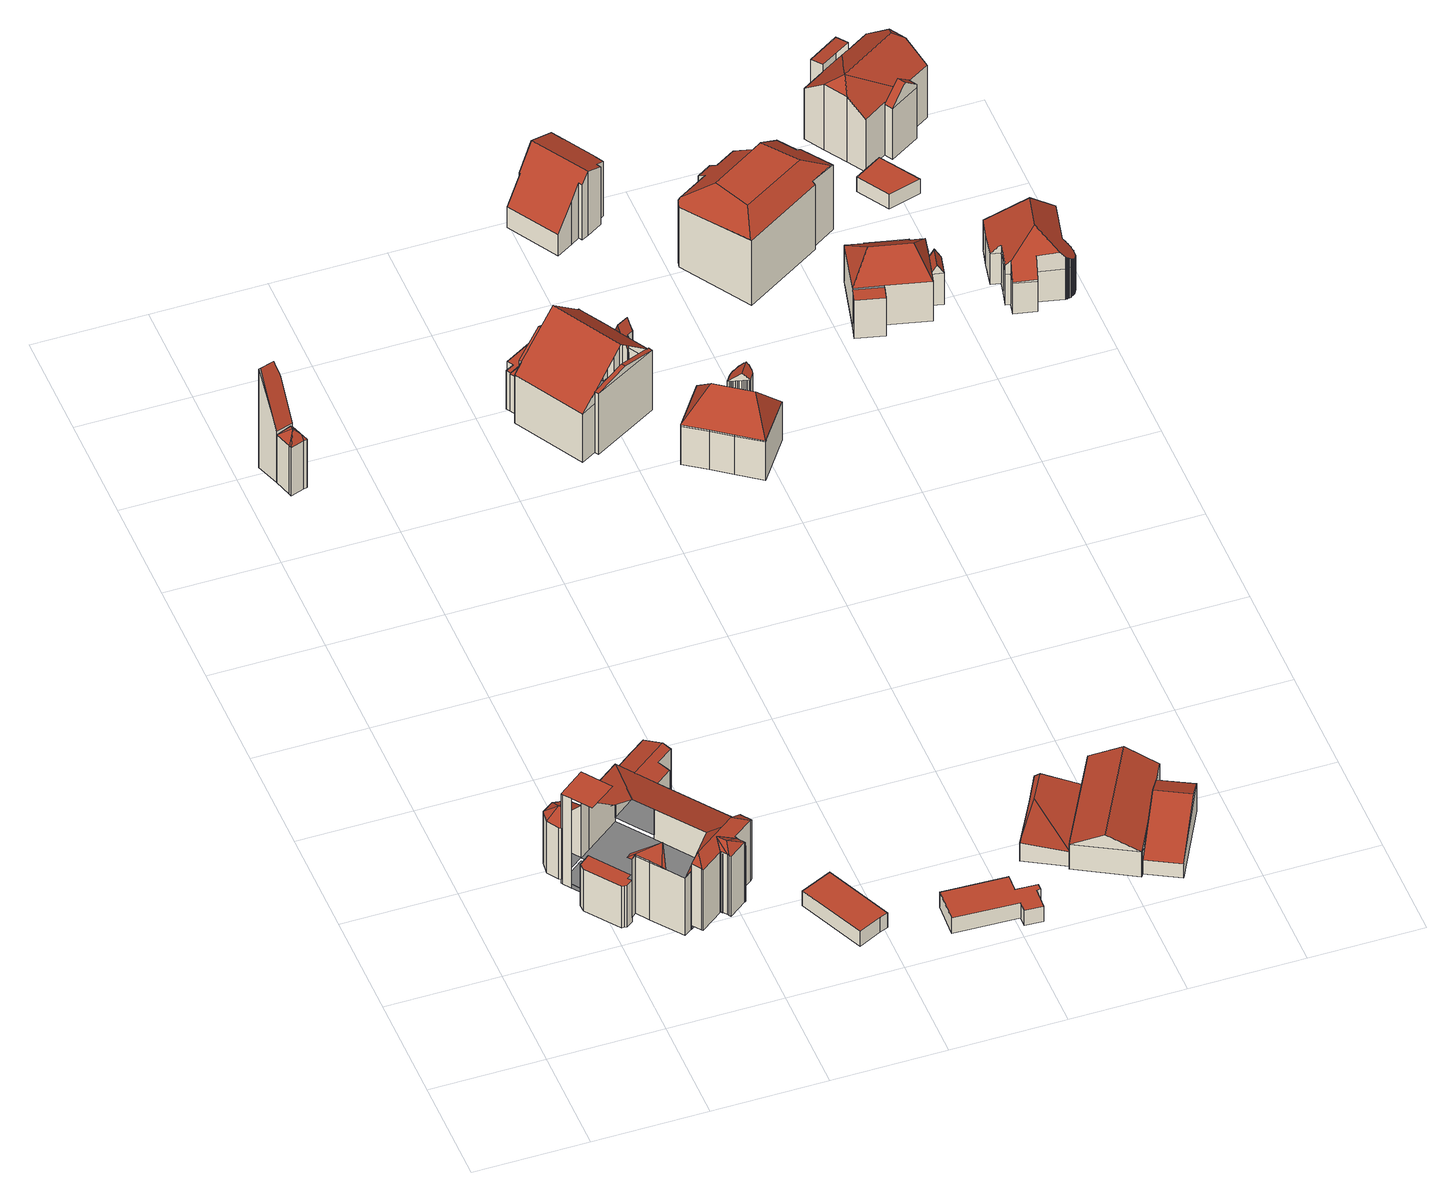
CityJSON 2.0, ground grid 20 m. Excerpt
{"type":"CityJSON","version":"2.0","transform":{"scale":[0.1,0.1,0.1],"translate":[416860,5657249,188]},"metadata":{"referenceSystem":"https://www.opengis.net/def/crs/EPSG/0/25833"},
"CityObjects":{
"building1":{"type":"Building","attributes":{"Gemeindeschluessel":14612000,"QualitaetDacherkennung":100,"Geometrietyp2DReferenz":"3000","function":"31001_9998","roofType":"9999"},"children":["building1-1","building1-2","building1-3","building1-4","building1-5","building1-6","building1-7","building1-8"]},
"building1-1":{"type":"BuildingPart","attributes":{"Dachtyp_tdc":"tdcFreeFormRoof","Dachneigung":25.31,"QualitaetDacherkennung":100,"Geometrietyp2DReferenz":"3000","measuredHeight":12.53,"roofType":"5000"},"parents":["building1"],"geometry":[{"type":"MultiSurface","lod":"2","boundaries":[[[0,1,2,3]],[[1,4,5,2]],[[4,6,7,5]],[[6,8,9,7]],[[8,10,11,9]],[[10,12,13,11]],[[12,14,15,13]],[[14,16,17,15]],[[4,1,0,18,19]],[[6,4,19]],[[10,8,6,19]],[[14,12,10,19]],[[18,16,14,19]],[[3,2,5,7,9,11,13,15,17,20]]],"semantics":{"surfaces":[{"type":"WallSurface"},{"type":"RoofSurface"},{"type":"GroundSurface"}],"values":[0,0,0,0,0,0,0,0,1,1,1,1,1,2]}}]},
"building1-2":{"type":"BuildingPart","attributes":{"Dachtyp_tdc":"tdcPyramidRoof","Dachneigung":20.8,"QualitaetDacherkennung":100,"Geometrietyp2DReferenz":"3000","measuredHeight":14.06,"roofType":"3500"},"parents":["building1"],"geometry":[{"type":"MultiSurface","lod":"2","boundaries":[[[21,22,23,24,25,26]],[[27,28,29]],[[22,30,31,27,29,32]],[[33,32,29]],[[28,27,31,34]],[[34,31,30,21]],[[30,22,21]],[[25,24,35,36]]],"semantics":{"surfaces":[{"type":"WallSurface"},{"type":"RoofSurface"},{"type":"GroundSurface"}],"values":[0,1,1,1,0,0,0,2]}}]},
"building1-3":{"type":"BuildingPart","attributes":{"Dachtyp_tdc":"tdcLeanToRoof","Dachneigung":0,"QualitaetDacherkennung":100,"Geometrietyp2DReferenz":"3000","measuredHeight":19.38,"roofType":"2100"},"parents":["building1"],"geometry":[{"type":"MultiSurface","lod":"2","boundaries":[[[37,38,39,40]],[[38,41,0,3,42,39]],[[41,38,37,43,44,45]],[[46,47,48,49,40,39,42]]],"semantics":{"surfaces":[{"type":"WallSurface"},{"type":"RoofSurface"},{"type":"GroundSurface"}],"values":[0,0,1,2]}}]},
"building1-4":{"type":"BuildingPart","attributes":{"Dachtyp_tdc":"tdcGableRoof","Dachneigung":18.17,"QualitaetDacherkennung":100,"Geometrietyp2DReferenz":"3000","measuredHeight":11.59,"roofType":"3100"},"parents":["building1"],"geometry":[{"type":"MultiSurface","lod":"2","boundaries":[[[50,51,52,53]],[[51,54,55,52]],[[54,56,57,55]],[[56,58,59,57]],[[58,60,61,59]],[[60,62,63,61]],[[62,64,65,63]],[[66,67,68,69]],[[67,50,53,68]],[[70,64,62,60,58,56,54]],[[54,51,50,67,66,70]],[[53,52,55,57,59,61,63,65,71,69,68]]],"semantics":{"surfaces":[{"type":"WallSurface"},{"type":"RoofSurface"},{"type":"GroundSurface"}],"values":[0,0,0,0,0,0,0,0,0,1,1,2]}}]},
"building1-5":{"type":"BuildingPart","attributes":{"Dachtyp_tdc":"tdcHipAndGableRoof","Dachneigung":30.59,"QualitaetDacherkennung":100,"Geometrietyp2DReferenz":"3000","measuredHeight":14.19,"roofType":"5000"},"parents":["building1"],"geometry":[{"type":"MultiSurface","lod":"2","boundaries":[[[72,73,74,75,76]],[[73,77,78,74]],[[77,79,80,78]],[[79,81,82,80]],[[81,83,84,82]],[[83,85,86,84]],[[85,87,88,86]],[[87,89,90,88]],[[79,77,73,91]],[[73,72,89,91]],[[91,89,87]],[[81,79,91,87]],[[85,83,81,87]],[[90,75,74,78,80,82,84,86,88]]],"semantics":{"surfaces":[{"type":"WallSurface"},{"type":"RoofSurface"},{"type":"GroundSurface"}],"values":[0,0,0,0,0,0,0,0,1,1,1,1,1,2]}}]},
"building1-6":{"type":"BuildingPart","attributes":{"Dachtyp_tdc":"tdcHipRoof","Dachneigung":28.8,"QualitaetDacherkennung":100,"Geometrietyp2DReferenz":"3000","measuredHeight":14.37,"roofType":"3200"},"parents":["building1"],"geometry":[{"type":"MultiSurface","lod":"2","boundaries":[[[89,92,93,94,90]],[[92,95,96,93]],[[95,97,98,96]],[[97,99,100,98]],[[99,101,102,103,100]],[[104,105,106,107,108]],[[105,109,110,106]],[[109,111,112,110]],[[111,113,114,112]],[[113,76,75,115,114]],[[109,105,104,116]],[[117,101,99]],[[116,117,99,97,95,92,89,76,113,111,109]],[[115,94,93,96,98,100,103,118,119,107,106,110,112,114]]],"semantics":{"surfaces":[{"type":"WallSurface"},{"type":"RoofSurface"},{"type":"GroundSurface"}],"values":[0,0,0,0,0,0,0,0,0,0,1,1,1,2]}}]},
"building1-7":{"type":"BuildingPart","attributes":{"Dachtyp_tdc":"tdcLeanToRoof","Dachneigung":0,"QualitaetDacherkennung":100,"Geometrietyp2DReferenz":"3000","measuredHeight":8.97,"roofType":"2100"},"parents":["building1"],"geometry":[{"type":"MultiSurface","lod":"2","boundaries":[[[23,120,121,122,24]],[[120,123,124,121]],[[123,125,126,124]],[[125,127,128,126]],[[127,129,130,128]],[[129,131,132,130]],[[131,133,134,49,135,132]],[[133,131,129,127,125,123,120,23,136,137,138]],[[139,140,122,121,124,126,128,130,132,135]]],"semantics":{"surfaces":[{"type":"WallSurface"},{"type":"RoofSurface"},{"type":"GroundSurface"}],"values":[0,0,0,0,0,0,0,1,2]}}]},
"building1-8":{"type":"BuildingPart","attributes":{"Dachtyp_tdc":"tdcHipRoof","Dachneigung":20.81,"QualitaetDacherkennung":100,"Geometrietyp2DReferenz":"3000","measuredHeight":15.51,"roofType":"3200"},"parents":["building1"],"geometry":[{"type":"MultiSurface","lod":"2","boundaries":[[[141,142,143,144]],[[142,145,66,69,146,143]],[[147,148,149,150,65,64]],[[148,108,107,151,149]],[[102,152,153,154,103]],[[152,155,156,153]],[[155,28,34,157,156]],[[34,21,26,157]],[[141,158,159,160,145,142]],[[108,161,162,163,102,164,165]],[[145,160,161,108,148,147,70]],[[102,163,152]],[[152,163,162,155]],[[166,134,167,168,144,143,146,150,149,151,154,153,156,157,26,169,167,134]]],"semantics":{"surfaces":[{"type":"WallSurface"},{"type":"RoofSurface"},{"type":"GroundSurface"}],"values":[0,0,0,0,0,0,0,0,1,1,1,0,0,2]}}]},
"building2":{"type":"Building","attributes":{"Dachtyp_tdc":"tdcFreeFormRoof","Gemeindeschluessel":14612000,"Dachneigung":69.17,"QualitaetDacherkennung":9,"Geometrietyp2DReferenz":"3000","measuredHeight":21.74,"function":"31001_9998","roofType":"5000"},"geometry":[{"type":"Solid","lod":"2","boundaries":[[[[170,171,172,173]],[[171,174,175,172]],[[174,176,177,175]],[[176,178,179,177]],[[178,180,181,179]],[[180,182,183,181]],[[182,184,185,183]],[[184,186,187,185]],[[186,188,189,187]],[[188,190,191,189]],[[190,192,193,191]],[[192,194,195,193]],[[194,196,197,195]],[[196,198,199,197]],[[198,200,201,199]],[[200,202,203,201]],[[202,204,205,203]],[[204,170,173,205]],[[206,192,190,188,186,184,182,180,178,176,174,171,170,207]],[[202,200,198,196,194,206,207,204]],[[194,192,206]],[[170,204,207]],[[173,172,175,177,179,181,183,185,187,189,191,193,195,197,199,201,203,205]]]],"semantics":{"surfaces":[{"type":"WallSurface"},{"type":"RoofSurface"},{"type":"GroundSurface"}],"values":[[0,0,0,0,0,0,0,0,0,0,0,0,0,0,0,0,0,0,1,1,0,0,2]]}}]},
"building3":{"type":"Building","attributes":{"Dachtyp_tdc":"tdcFreeFormRoof","Gemeindeschluessel":14612000,"Dachneigung":54.33,"QualitaetDacherkennung":10,"Geometrietyp2DReferenz":"3000","measuredHeight":12.55,"function":"31001_9998","roofType":"5000"},"geometry":[{"type":"Solid","lod":"2","boundaries":[[[[208,209,210,203]],[[209,211,212,210]],[[211,213,214,212]],[[213,215,216,214]],[[215,217,205,216]],[[217,208,203,205]],[[217,218,219]],[[215,218,217]],[[218,215,213]],[[220,218,213,211]],[[220,211,209]],[[219,218,220,209,208]],[[219,208,217]],[[203,210,212,214,216,205]]]],"semantics":{"surfaces":[{"type":"WallSurface"},{"type":"RoofSurface"},{"type":"GroundSurface"}],"values":[[0,0,0,0,0,0,1,1,1,1,1,1,1,2]]}}]},
"building4":{"type":"Building","attributes":{"Dachtyp_tdc":"tdcPolyFlatRoof","Gemeindeschluessel":14612000,"Dachneigung":0,"QualitaetDacherkennung":69,"Geometrietyp2DReferenz":"3000","measuredHeight":3.22,"function":"31001_9998","roofType":"1000"},"geometry":[{"type":"Solid","lod":"2","boundaries":[[[[221,222,223,224]],[[222,225,226,223]],[[225,227,228,226]],[[227,229,230,228]],[[229,221,224,230]],[[229,227,225,222,221]],[[224,223,226,228,230]]]],"semantics":{"surfaces":[{"type":"WallSurface"},{"type":"RoofSurface"},{"type":"GroundSurface"}],"values":[[0,0,0,0,0,1,2]]}}]},
"building5":{"type":"Building","attributes":{"Dachtyp_tdc":"tdcPolyFlatRoof","Gemeindeschluessel":14612000,"Dachneigung":0,"QualitaetDacherkennung":88,"Geometrietyp2DReferenz":"3000","measuredHeight":3.31,"function":"31001_9998","roofType":"1000"},"geometry":[{"type":"Solid","lod":"2","boundaries":[[[[231,232,233,234]],[[232,235,236,233]],[[235,237,238,236]],[[237,239,240,238]],[[239,241,242,240]],[[241,243,244,242]],[[243,245,246,244]],[[245,247,248,246]],[[247,249,250,248]],[[249,231,234,250]],[[249,247,245,243,241,239,237,235,232,231]],[[234,233,236,238,240,242,244,246,248,250]]]],"semantics":{"surfaces":[{"type":"WallSurface"},{"type":"RoofSurface"},{"type":"GroundSurface"}],"values":[[0,0,0,0,0,0,0,0,0,0,1,2]]}}]},
"building6":{"type":"Building","attributes":{"Gemeindeschluessel":14612000,"Geometrietyp2DReferenz":"3000","function":"31001_9998","roofType":"9999"},"children":["building6-1","building6-2","building6-3","building6-4","building6-5","building6-6"]},
"building6-1":{"type":"BuildingPart","attributes":{"Dachtyp_tdc":"tdcFreeFormRoof","Dachneigung":51.53,"QualitaetDacherkennung":19,"Geometrietyp2DReferenz":"3000","measuredHeight":9.25,"roofType":"5000"},"parents":["building6"],"geometry":[{"type":"MultiSurface","lod":"2","boundaries":[[[251,252,253,254]],[[255,256,257]],[[256,258,259,260,257]],[[259,252,251,260]],[[251,261,255,257,260]],[[253,262,263,264,265,266,254]],[[252,259,262,253]],[[258,256,264,263]],[[256,255,265,264]]],"semantics":{"surfaces":[{"type":"WallSurface"},{"type":"RoofSurface"},{"type":"GroundSurface"}],"values":[0,1,1,1,1,2,0,0,0]}}]},
"building6-2":{"type":"BuildingPart","attributes":{"Dachtyp_tdc":"tdcPolyFlatRoof","Dachneigung":0,"QualitaetDacherkennung":45,"Geometrietyp2DReferenz":"3000","measuredHeight":8.34,"roofType":"1000"},"parents":["building6"],"geometry":[{"type":"MultiSurface","lod":"2","boundaries":[[[267,268,269,262]],[[268,270,271,269]],[[270,272,273,271]],[[272,274,275,273]],[[274,276,258,263,275]],[[276,274,272,270,268,267]],[[269,271,273,275,263,262]]],"semantics":{"surfaces":[{"type":"WallSurface"},{"type":"RoofSurface"},{"type":"GroundSurface"}],"values":[0,0,0,0,0,1,2]}}]},
"building6-3":{"type":"BuildingPart","attributes":{"Dachtyp_tdc":"tdcGableRoof","Dachneigung":11.87,"QualitaetDacherkennung":27,"Geometrietyp2DReferenz":"3000","measuredHeight":14.41,"roofType":"3100"},"parents":["building6"],"geometry":[{"type":"MultiSurface","lod":"2","boundaries":[[[277,278,279,280,281,282]],[[278,283,284,279]],[[283,285,286,287,288,284]],[[283,278,289]],[[278,277,290,291,289]],[[285,283,289,291,292]],[[280,279,284,288]]],"semantics":{"surfaces":[{"type":"WallSurface"},{"type":"RoofSurface"},{"type":"GroundSurface"}],"values":[0,0,0,0,1,1,2]}}]},
"building6-4":{"type":"BuildingPart","attributes":{"Dachtyp_tdc":"tdcGableRoof","Dachneigung":69.05,"QualitaetDacherkennung":6,"Geometrietyp2DReferenz":"3000","measuredHeight":14.12,"roofType":"3100"},"parents":["building6"],"geometry":[{"type":"MultiSurface","lod":"2","boundaries":[[[293,294,295,296]],[[294,297,298,295]],[[299,300,301,302]],[[300,303,304,301]],[[303,305,306,304]],[[305,307,308,306]],[[307,309,310,308]],[[309,311,312,310]],[[311,313,314,312]],[[313,293,296,314]],[[309,307,305,303,300,299,315,316,317]],[[317,318,319,297,294,293,313,311,309]],[[296,295,298,320,302,301,304,306,308,310,312,314]]],"semantics":{"surfaces":[{"type":"WallSurface"},{"type":"RoofSurface"},{"type":"GroundSurface"}],"values":[0,0,0,0,0,0,0,0,0,0,1,1,2]}}]},
"building6-5":{"type":"BuildingPart","attributes":{"Dachtyp_tdc":"tdcGableRoof","Dachneigung":41.46,"QualitaetDacherkennung":34,"Geometrietyp2DReferenz":"3000","measuredHeight":18.79,"roofType":"3100"},"parents":["building6"],"geometry":[{"type":"MultiSurface","lod":"2","boundaries":[[[321,281,280,298,297]],[[287,322,323,288]],[[322,324,325,323]],[[324,326,327,325]],[[328,329,302,330]],[[329,299,302]],[[331,318,332,316,333,334,335,336,337,290,338,282]],[[322,286,285,292,337,336,339,340,324]],[[324,340,326]],[[287,286,322]],[[321,331,282,281]],[[328,334,333,329]],[[298,280,288,323,325,327,341,330,302,320]]],"semantics":{"surfaces":[{"type":"WallSurface"},{"type":"RoofSurface"},{"type":"GroundSurface"}],"values":[0,0,0,0,0,0,1,1,0,0,0,0,2]}}]},
"building6-6":{"type":"BuildingPart","attributes":{"Dachtyp_tdc":"tdcGableRoof","Dachneigung":18.27,"QualitaetDacherkennung":8,"Geometrietyp2DReferenz":"3000","measuredHeight":15.96,"roofType":"3100"},"parents":["building6"],"geometry":[{"type":"MultiSurface","lod":"2","boundaries":[[[342,343,254,327,326,340]],[[344,345,346,265,255]],[[345,334,328,330,346]],[[347,343,342,339,348]],[[348,335,334,345,344,347]],[[330,341,327,254,266,265,346]]],"semantics":{"surfaces":[{"type":"WallSurface"},{"type":"RoofSurface"},{"type":"GroundSurface"}],"values":[0,0,0,1,1,2]}}]},
"building7":{"type":"Building","attributes":{"Dachtyp_tdc":"tdcFreeFormRoof","Gemeindeschluessel":14612000,"Dachneigung":11.61,"QualitaetDacherkennung":6,"Geometrietyp2DReferenz":"3000","measuredHeight":4.59,"function":"31001_9998","roofType":"5000"},"geometry":[{"type":"Solid","lod":"2","boundaries":[[[[349,350,351,352]],[[350,353,354,351]],[[353,355,356,354]],[[355,357,358,356]],[[357,349,352,358]],[[349,359,350]],[[357,360,359,349]],[[359,360,355,353,350]],[[357,355,360]],[[352,351,354,356,358]]]],"semantics":{"surfaces":[{"type":"WallSurface"},{"type":"RoofSurface"},{"type":"GroundSurface"}],"values":[[0,0,0,0,0,1,1,1,0,2]]}}]},
"building8":{"type":"Building","attributes":{"name":"Martin-Andersen-Nexö-Haus","Gemeindeschluessel":14612000,"Geometrietyp2DReferenz":"3000","function":"31001_9998","roofType":"9999"},"children":["building8-1","building8-2"]},
"building8-1":{"type":"BuildingPart","attributes":{"Dachtyp_tdc":"tdcHipRoof","Dachneigung":50.53,"QualitaetDacherkennung":61,"Geometrietyp2DReferenz":"3000","measuredHeight":14.36,"roofType":"3200"},"parents":["building8"],"geometry":[{"type":"MultiSurface","lod":"2","boundaries":[[[361,362,363,364]],[[362,365,366,363]],[[365,367,368,366]],[[367,369,370,368]],[[369,371,372,370]],[[371,373,374,372]],[[373,375,376,374]],[[377,362,378]],[[373,379,380]],[[362,361,375,373,380,378]],[[379,381,382,377,378,380]],[[365,377,382,367]],[[367,382,381,369]],[[369,381,379,371]],[[371,379,373]],[[362,377,365]],[[376,364,363,366,368,370,372,374]]],"semantics":{"surfaces":[{"type":"WallSurface"},{"type":"RoofSurface"},{"type":"GroundSurface"}],"values":[0,0,0,0,0,0,0,1,1,1,1,0,0,0,0,0,2]}}]},
"building8-2":{"type":"BuildingPart","attributes":{"Dachtyp_tdc":"tdcFreeFormRoof","Dachneigung":43.69,"QualitaetDacherkennung":35,"Geometrietyp2DReferenz":"3000","measuredHeight":12.79,"roofType":"5000"},"parents":["building8"],"geometry":[{"type":"MultiSurface","lod":"2","boundaries":[[[383,384,385,376,375]],[[384,386,387,385]],[[386,388,389,387]],[[388,390,391,389]],[[390,392,393,391]],[[392,394,395,393]],[[394,396,397,395]],[[396,398,399,397]],[[398,400,401,399]],[[400,402,403,401]],[[402,404,405,403]],[[404,406,407,405]],[[406,408,409,407]],[[408,410,411,409]],[[410,412,413,411]],[[412,414,361,364,413]],[[415,400,398,396,394,392,390,388,386,384,383,416]],[[410,408,406,404,402,415,416,414,412]],[[402,400,415]],[[383,414,416]],[[376,385,387,389,391,393,395,397,399,401,403,405,407,409,411,413,364]]],"semantics":{"surfaces":[{"type":"WallSurface"},{"type":"RoofSurface"},{"type":"GroundSurface"}],"values":[0,0,0,0,0,0,0,0,0,0,0,0,0,0,0,0,1,1,0,0,2]}}]},
"building9":{"type":"Building","attributes":{"Dachtyp_tdc":"tdcFreeFormRoof","Gemeindeschluessel":14612000,"Dachneigung":26.89,"QualitaetDacherkennung":75,"Geometrietyp2DReferenz":"3000","measuredHeight":8.38,"function":"31001_9998","roofType":"5000"},"geometry":[{"type":"Solid","lod":"2","boundaries":[[[[417,418,352,419]],[[418,420,358,352]],[[420,421,422,358]],[[421,423,424,422]],[[423,425,426,424]],[[425,427,428,426]],[[427,429,430,428]],[[429,417,419,430]],[[431,421,420,418,417,432]],[[425,423,431,432,429,427]],[[417,429,432]],[[423,421,431]],[[419,352,358,422,424,426,428,430]]]],"semantics":{"surfaces":[{"type":"WallSurface"},{"type":"RoofSurface"},{"type":"GroundSurface"}],"values":[[0,0,0,0,0,0,0,0,1,1,0,0,2]]}}]},
"building10":{"type":"Building","attributes":{"Gemeindeschluessel":14612000,"Geometrietyp2DReferenz":"3000","function":"31001_9998","roofType":"9999"},"children":["building10-1","building10-2"]},
"building10-1":{"type":"BuildingPart","attributes":{"Dachtyp_tdc":"tdcPolyFlatRoof","Dachneigung":44.36,"QualitaetDacherkennung":55,"Geometrietyp2DReferenz":"3000","measuredHeight":9.61,"roofType":"2100"},"parents":["building10"],"geometry":[{"type":"MultiSurface","lod":"2","boundaries":[[[433,434,435,436]],[[437,438,439,440]],[[438,433,436,439]],[[438,437,434,433]],[[436,435,440,439]]],"semantics":{"surfaces":[{"type":"WallSurface"},{"type":"RoofSurface"},{"type":"GroundSurface"}],"values":[0,0,0,1,2]}}]},
"building10-2":{"type":"BuildingPart","attributes":{"Dachtyp_tdc":"tdcGableRoof","Dachneigung":55.37,"QualitaetDacherkennung":17,"Geometrietyp2DReferenz":"3000","measuredHeight":13.93,"roofType":"3100"},"parents":["building10"],"geometry":[{"type":"MultiSurface","lod":"2","boundaries":[[[441,435,434]],[[441,442,443,435]],[[442,444,445,443]],[[444,446,447,445]],[[446,448,449,447]],[[448,450,451,449]],[[450,452,453,451]],[[452,454,455,453]],[[454,456,457,455]],[[456,458,459,457]],[[458,460,461,459]],[[460,462,463,461]],[[462,464,465,463]],[[464,466,467,465]],[[466,468,440,467]],[[468,437,440]],[[464,462,460,458,456,454,452,450,448]],[[448,446,444,442,441,468,466,464]],[[435,443,445,447,449,451,453,455,457,459,461,463,465,467,440]]],"semantics":{"surfaces":[{"type":"WallSurface"},{"type":"RoofSurface"},{"type":"GroundSurface"}],"values":[0,0,0,0,0,0,0,0,0,0,0,0,0,0,0,0,1,1,2]}}]},
"building11":{"type":"Building","attributes":{"Dachtyp_tdc":"tdcFreeFormRoof","Gemeindeschluessel":14612000,"Dachneigung":21.13,"QualitaetDacherkennung":23,"Geometrietyp2DReferenz":"3000","measuredHeight":7.39,"function":"31001_9998","roofType":"5000"},"geometry":[{"type":"Solid","lod":"2","boundaries":[[[[469,470,428,471]],[[470,472,426,428]],[[472,473,474,426]],[[473,469,471,474]],[[469,475,476,470]],[[475,473,472,476]],[[472,470,476]],[[469,473,475]],[[471,428,426,474]]]],"semantics":{"surfaces":[{"type":"WallSurface"},{"type":"RoofSurface"},{"type":"GroundSurface"}],"values":[[0,0,0,0,1,1,0,0,2]]}}]},
"building12":{"type":"Building","attributes":{"Dachtyp_tdc":"tdcFreeFormRoof","Gemeindeschluessel":14612000,"Dachneigung":0.201,"QualitaetDacherkennung":43,"Geometrietyp2DReferenz":"3000","measuredHeight":16.67,"function":"31001_9998","roofType":"5000"},"geometry":[{"type":"Solid","lod":"2","boundaries":[[[[477,478,479,480]],[[478,481,482,479]],[[481,483,484,482]],[[483,485,486,484]],[[485,487,488,486]],[[487,489,490,488]],[[489,491,492,490]],[[491,493,494,492]],[[493,495,496,494]],[[495,497,498,496]],[[497,499,500,498]],[[499,501,502,500]],[[501,503,504,502]],[[503,505,506,504]],[[505,477,480,506]],[[507,508,509,493,491,489,510]],[[509,508,511,512,497,495]],[[503,501,499,512,511,513,514,478,477,505]],[[510,487,485,483,481,514,513,507]],[[508,507,513,511]],[[481,478,514]],[[499,497,512]],[[489,487,510]],[[495,493,509]],[[480,479,482,484,486,488,490,492,494,496,498,500,502,504,506]]]],"semantics":{"surfaces":[{"type":"WallSurface"},{"type":"RoofSurface"},{"type":"GroundSurface"}],"values":[[0,0,0,0,0,0,0,0,0,0,0,0,0,0,0,1,1,1,1,1,0,0,0,0,2]]}}]},
"building13":{"type":"Building","attributes":{"Gemeindeschluessel":14612000,"Geometrietyp2DReferenz":"3000","function":"31001_9998","roofType":"9999"},"children":["building13-1","building13-2","building13-3"]},
"building13-1":{"type":"BuildingPart","attributes":{"Dachtyp_tdc":"tdcFreeFormRoof","Dachneigung":59.92,"QualitaetDacherkennung":11,"Geometrietyp2DReferenz":"3000","measuredHeight":8.61,"roofType":"5000"},"parents":["building13"],"geometry":[{"type":"MultiSurface","lod":"2","boundaries":[[[515,516,517,518]],[[516,519,520,517]],[[519,521,522,520]],[[523,521,519]],[[524,523,519,516]],[[524,516,515]],[[523,524,515,521]],[[518,517,520,522]]],"semantics":{"surfaces":[{"type":"WallSurface"},{"type":"RoofSurface"},{"type":"GroundSurface"}],"values":[0,0,0,0,1,0,1,2]}}]},
"building13-2":{"type":"BuildingPart","attributes":{"Dachtyp_tdc":"tdcPolyFlatRoof","Dachneigung":0,"QualitaetDacherkennung":58,"Geometrietyp2DReferenz":"3000","measuredHeight":8.17,"roofType":"1000"},"parents":["building13"],"geometry":[{"type":"MultiSurface","lod":"2","boundaries":[[[525,526,527,528]],[[526,529,530,527]],[[531,525,528,532]],[[531,529,526,525]],[[528,527,530,532]]],"semantics":{"surfaces":[{"type":"WallSurface"},{"type":"RoofSurface"},{"type":"GroundSurface"}],"values":[0,0,0,1,2]}}]},
"building13-3":{"type":"BuildingPart","attributes":{"Dachtyp_tdc":"tdcHipRoof","Dachneigung":39.44,"QualitaetDacherkennung":74,"Geometrietyp2DReferenz":"3000","measuredHeight":12.6,"roofType":"3200"},"parents":["building13"],"geometry":[{"type":"MultiSurface","lod":"2","boundaries":[[[533,534,535,536]],[[534,537,538,535]],[[537,539,540,538]],[[539,541,515,518,540]],[[542,543,544,522,521]],[[543,545,531,532,544]],[[546,547,548,530,529]],[[547,549,550,548]],[[549,551,552,550]],[[551,533,536,552]],[[547,546,553]],[[543,542,541,539,554]],[[546,545,543,554,553]],[[539,537,534,533,551,549,547,553,554]],[[536,535,538,540,518,522,544,532,530,548,550,552]]],"semantics":{"surfaces":[{"type":"WallSurface"},{"type":"RoofSurface"},{"type":"GroundSurface"}],"values":[0,0,0,0,0,0,0,0,0,0,1,1,1,1,2]}}]},
"building14":{"type":"Building","attributes":{"Dachtyp_tdc":"tdcPolyFlatRoof","Gemeindeschluessel":14612000,"Dachneigung":0,"QualitaetDacherkennung":77,"Geometrietyp2DReferenz":"3000","measuredHeight":3.1,"function":"31001_9998","roofType":"1000"},"geometry":[{"type":"Solid","lod":"2","boundaries":[[[[555,556,557,558]],[[556,559,560,557]],[[559,561,562,560]],[[561,555,558,562]],[[561,559,556,555]],[[558,557,560,562]]]],"semantics":{"surfaces":[{"type":"WallSurface"},{"type":"RoofSurface"},{"type":"GroundSurface"}],"values":[[0,0,0,0,1,2]]}}]},
"building15":{"type":"Building","attributes":{"Dachtyp_tdc":"tdcFreeFormRoof","Gemeindeschluessel":14612000,"Dachneigung":47.17,"QualitaetDacherkennung":47,"Geometrietyp2DReferenz":"3000","measuredHeight":13.99,"function":"31001_9998","roofType":"5000"},"geometry":[{"type":"Solid","lod":"2","boundaries":[[[[563,564,565,566]],[[564,567,568,565]],[[567,569,570,568]],[[569,571,572,570]],[[571,573,574,572]],[[573,575,576,574]],[[575,577,578,576]],[[577,579,580,578]],[[579,581,582,580]],[[581,583,584,582]],[[583,585,586,584]],[[585,587,588,586]],[[587,589,590,588]],[[589,591,592,590]],[[591,593,594,592]],[[593,595,596,594]],[[595,597,598,596]],[[597,599,600,598]],[[599,601,602,600]],[[601,603,604,602]],[[603,605,606,604]],[[605,607,608,606]],[[607,609,610,608]],[[609,611,612,610]],[[611,613,614,612]],[[613,615,616,614]],[[615,617,618,616]],[[617,619,620,618]],[[619,621,622,620]],[[621,623,624,622]],[[623,625,626,624]],[[625,627,628,626]],[[627,629,630,628]],[[629,631,632,630]],[[631,633,634,632]],[[633,635,636,634]],[[635,637,638,636]],[[637,639,640,638]],[[639,641,642,640]],[[641,643,644,642]],[[643,645,646,644]],[[645,647,648,646]],[[647,649,650,648]],[[649,651,652,650]],[[651,653,654,652]],[[653,655,656,654]],[[655,657,658,656]],[[657,659,660,658]],[[659,661,662,660]],[[661,663,664,662]],[[663,665,666,664]],[[665,667,668,666]],[[667,669,670,668]],[[669,671,672,670]],[[671,563,566,672]],[[673,674,675,676,677,678]],[[679,680,681]],[[679,682,683,684,613,680]],[[685,686,687,688,689,690,691,692,693,694,695,696,697,698,699,700,701,702,681,680,674,673,703,704,705,706,707,708,709,710,711,712,713,714,715,716,717,718,719,720,721,722,723,724,725]],[[726,727,728,675,674,680,613,611,609,729]],[[607,729,609]],[[605,726,729,607]],[[601,728,727,603]],[[599,676,675,728,601]],[[603,727,726,605]],[[659,725,724,661]],[[657,685,725,659]],[[661,724,723,663]],[[663,723,722,665]],[[665,722,721,667]],[[667,721,720,669]],[[669,720,719,671]],[[671,719,718,563]],[[563,718,717,564]],[[564,717,716,567]],[[567,716,715,569]],[[569,715,714,571]],[[571,714,713,573]],[[573,713,712,575]],[[575,712,711,577]],[[577,711,710,579]],[[579,710,709,581]],[[581,709,708,583]],[[583,708,707,585]],[[585,707,706,587]],[[587,706,705,589]],[[589,705,704,591]],[[591,704,703,593]],[[593,703,673,678,595]],[[623,702,701,625]],[[621,679,681,702,623]],[[625,701,700,627]],[[627,700,699,629]],[[629,699,698,631]],[[631,698,697,633]],[[633,697,696,635]],[[635,696,695,637]],[[637,695,694,639]],[[639,694,693,641]],[[641,693,692,643]],[[643,692,691,645]],[[645,691,690,647]],[[647,690,689,649]],[[649,689,688,651]],[[651,688,687,653]],[[653,687,686,655]],[[655,686,685,657]],[[615,684,683,617]],[[613,684,615]],[[617,683,682,619]],[[619,682,679,621]],[[595,678,677,597]],[[597,677,676,599]],[[566,565,568,570,572,574,576,578,580,582,584,586,588,590,592,594,596,598,600,602,604,606,608,610,612,614,616,618,620,622,624,626,628,630,632,634,636,638,640,642,644,646,648,650,652,654,656,658,660,662,664,666,668,670,672]]]],"semantics":{"surfaces":[{"type":"WallSurface"},{"type":"RoofSurface"},{"type":"GroundSurface"}],"values":[[0,0,0,0,0,0,0,0,0,0,0,0,0,0,0,0,0,0,0,0,0,0,0,0,0,0,0,0,0,0,0,0,0,0,0,0,0,0,0,0,0,0,0,0,0,0,0,0,0,0,0,0,0,0,0,1,1,1,1,1,0,0,0,0,0,0,0,0,0,0,0,0,0,0,0,0,0,0,0,0,0,0,0,0,0,0,0,0,0,0,0,0,0,0,0,0,0,0,0,0,0,0,0,0,0,0,0,0,0,0,0,0,0,2]]}}]},
"building16":{"type":"Building","attributes":{"Gemeindeschluessel":14612000,"Geometrietyp2DReferenz":"3000","function":"31001_9998","roofType":"9999"},"children":["building16-1","building16-2","building16-3"]},
"building16-1":{"type":"BuildingPart","attributes":{"Dachtyp_tdc":"tdcGableRoof","Dachneigung":46.54,"QualitaetDacherkennung":53,"Geometrietyp2DReferenz":"3000","measuredHeight":14.31,"roofType":"3100"},"parents":["building16"],"geometry":[{"type":"MultiSurface","lod":"2","boundaries":[[[730,731,732,733]],[[731,734,735,732]],[[734,736,737,735]],[[738,739,740,741]],[[736,734,741,740,742]],[[730,743,739,738,731]],[[731,738,741,734]],[[733,732,735,737,744]]],"semantics":{"surfaces":[{"type":"WallSurface"},{"type":"RoofSurface"},{"type":"GroundSurface"}],"values":[0,0,0,1,1,0,0,2]}}]},
"building16-2":{"type":"BuildingPart","attributes":{"Dachtyp_tdc":"tdcPolyFlatRoof","Dachneigung":5.53,"QualitaetDacherkennung":45,"Geometrietyp2DReferenz":"3000","measuredHeight":12.52,"roofType":"2100"},"parents":["building16"],"geometry":[{"type":"MultiSurface","lod":"2","boundaries":[[[745,746,747]],[[745,748,749,746]],[[748,750,751,749]],[[750,752,753,754,751]],[[752,750,748,745]],[[746,749,751,754,755]]],"semantics":{"surfaces":[{"type":"WallSurface"},{"type":"RoofSurface"},{"type":"GroundSurface"}],"values":[0,0,0,0,1,2]}}]},
"building16-3":{"type":"BuildingPart","attributes":{"Dachtyp_tdc":"tdcHippedGableRoof","Dachneigung":39.42,"QualitaetDacherkennung":60,"Geometrietyp2DReferenz":"3000","measuredHeight":16.08,"roofType":"3300"},"parents":["building16"],"geometry":[{"type":"MultiSurface","lod":"2","boundaries":[[[756,757,758,759]],[[757,760,761,758]],[[760,762,763,761]],[[762,747,746,763]],[[753,764,765,754]],[[764,766,767,765]],[[766,768,769,767]],[[768,770,771,769]],[[770,743,730,733,771]],[[772,737,736]],[[772,756,759,737]],[[768,766,773]],[[760,757,774]],[[766,764,753,775,774,773]],[[775,747,762,760,774]],[[776,743,770,768,773,774]],[[757,756,772,742,776,774]],[[759,758,761,763,746,755,754,765,767,769,771,733,744,737]]],"semantics":{"surfaces":[{"type":"WallSurface"},{"type":"RoofSurface"},{"type":"GroundSurface"}],"values":[0,0,0,0,0,0,0,0,0,0,0,1,1,1,1,1,1,2]}}]}
},
"vertices":[
[159,363,122],[156,366,122],[156,366,11],[159,363,11],[143,385,123],[143,385,11],[146,408,123],[146,408,11],[165,422,123],[165,422,11],[166,422,123],[166,422,11],[190,421,121],[190,421,11],[192,419,122],[192,419,11],[206,399,124],[206,399,11],[183,382,136],[168,399,136],[183,382,11],
[242,251,136],[234,245,136],[234,245,90],[234,245,10],[242,251,10],[242,251,11],[272,210,139],[276,205,136],[288,251,150],[242,251,139],[258,229,139],[229,252,136],[237,258,136],[258,229,136],[229,252,10],[237,258,10],
[170,348,197],[161,360,197],[161,360,3],[170,348,3],[159,363,197],[159,363,3],[194,316,197],[241,351,197],[206,399,197],[206,399,3],[241,351,3],[194,316,3],[189,322,3],
[320,484,124],[349,505,124],[349,505,20],[320,484,20],[371,476,136],[371,476,20],[380,463,131],[380,463,20],[351,442,131],[351,442,20],[361,429,126],[361,429,20],[364,425,124],[364,425,20],[328,398,124],[328,398,20],[284,457,124],[285,457,124],[285,457,20],[284,457,20],[306,427,136],[306,427,20],
[409,206,150],[408,205,151],[408,205,21],[409,206,21],[409,206,141],[377,182,150],[377,182,21],[375,185,152],[375,185,21],[373,188,152],[373,188,21],[365,198,152],[365,198,21],[364,197,151],[364,197,21],[367,224,162],[367,224,21],[400,219,150],[400,219,21],[379,209,162],
[367,195,150],[367,195,20],[400,219,20],[365,198,151],[365,198,20],[325,168,151],[325,168,20],[323,170,153],[323,170,20],[312,186,153],[312,186,136],[312,186,20],[424,269,149],[437,251,149],[437,251,20],[424,269,20],[424,269,136],[434,248,152],[434,248,20],[398,222,152],[398,222,20],[410,207,141],[410,207,20],[409,206,20],[403,253,164],[327,197,163],[327,197,20],[403,253,20],
[223,237,90],[223,237,0],[234,245,0],[219,238,90],[219,238,0],[214,238,90],[214,238,0],[172,295,90],[172,295,0],[171,308,90],[171,308,0],[174,310,90],[174,310,0],[189,322,90],[189,322,11],[189,322,0],[229,252,90],[237,258,90],[194,316,90],[237,258,0],[229,252,0],
[206,398,136],[223,411,136],[223,411,11],[206,398,11],[284,457,136],[284,457,11],[328,398,136],[396,306,136],[396,306,11],[328,398,11],[424,269,11],[311,186,136],[311,186,11],[312,186,11],[298,176,136],[298,176,11],[258,229,11],[241,351,157],[238,349,157],[271,343,166],[354,232,166],[301,179,138],[311,186,138],[327,197,136],[403,253,136],[172,346,11],[194,316,11],[241,351,11],[237,258,11],
[6,1317,313],[7,1318,313],[7,1318,100],[6,1317,100],[9,1319,312],[9,1319,100],[10,1320,311],[10,1320,100],[11,1321,311],[11,1321,100],[15,1322,311],[15,1322,100],[16,1322,311],[16,1322,100],[18,1322,311],[18,1322,100],[21,1323,312],[21,1323,100],[25,1323,313],[25,1323,100],[29,1322,316],[29,1322,100],[30,1322,316],[30,1322,100],[34,1320,313],[34,1320,100],[37,1317,304],[37,1317,100],[40,1314,294],[40,1314,100],[41,1312,289],[41,1312,100],[50,1284,211],[50,1284,100],[20,1275,211],[20,1275,100],[32,1321,318],[8,1313,318],
[50,1284,204],[61,1248,204],[61,1248,100],[55,1247,204],[55,1247,100],[31,1239,204],[31,1239,100],[30,1244,204],[30,1244,100],[20,1275,204],[41,1258,226],[40,1264,226],[53,1253,213],
[549,64,37],[496,182,37],[496,182,5],[549,64,5],[551,207,37],[551,207,5],[604,89,37],[604,89,5],[590,83,37],[590,83,5],
[837,12,43],[805,14,43],[805,14,10],[837,12,10],[806,32,43],[806,32,10],[692,37,43],[692,37,10],[695,99,43],[695,99,10],[809,94,43],[809,94,10],[808,64,43],[808,64,10],[846,62,43],[846,62,10],[846,50,43],[846,50,10],[839,50,43],[839,50,10],
[392,1182,285],[389,1188,285],[389,1188,204],[392,1182,204],[488,1237,285],[479,1253,285],[476,1241,296],[444,1233,285],[383,1198,285],[395,1194,297],[433,1206,285],[383,1198,204],[444,1233,204],[479,1253,204],[488,1237,204],[433,1206,204],
[383,1198,287],[379,1205,287],[379,1205,204],[393,1213,287],[393,1213,204],[387,1224,287],[387,1224,204],[434,1251,287],[434,1251,204],[444,1233,287],
[589,1130,334],[593,1123,334],[593,1123,204],[589,1130,204],[589,1130,309],[589,1130,331],[479,1057,336],[479,1057,204],[475,1064,336],[475,1064,335],[475,1064,309],[475,1064,204],[536,1090,348],[585,1128,335],[532,1097,348],[476,1065,336],
[573,1180,322],[578,1171,298],[578,1171,204],[573,1180,204],[569,1165,298],[569,1165,204],[543,1211,266],[552,1216,266],[552,1216,204],[543,1211,204],[559,1204,302],[559,1204,204],[570,1210,303],[570,1210,204],[573,1205,319],[573,1205,204],[578,1196,345],[578,1196,204],[580,1192,336],[580,1192,204],[583,1186,322],[583,1186,204],[551,1197,309],[555,1189,331],[558,1185,345],[561,1179,331],[567,1170,309],[558,1185,204],
[569,1165,309],[449,1049,309],[449,1049,204],[380,1170,309],[380,1170,204],[394,1178,309],[394,1178,204],[520,1250,309],[543,1211,309],[520,1250,204],[569,1165,331],[558,1185,331],[543,1211,331],[520,1250,331],[519,1250,332],[461,1216,392],[530,1096,392],[586,1128,334],[415,1190,345],[394,1178,324],[436,1202,204],
[394,1178,326],[392,1182,326],[488,1237,343],[518,1254,331],[518,1254,204],[433,1206,364],[436,1202,364],
[908,87,70],[839,125,78],[839,125,39],[908,87,39],[885,208,78],[885,208,39],[913,260,78],[913,260,39],[982,222,70],[982,222,39],[892,204,85],[921,255,85],
[714,1006,300],[756,976,300],[756,976,217],[714,1006,217],[700,899,300],[700,899,217],[659,928,300],[659,928,217],[626,952,300],[626,952,217],[587,979,300],[587,979,217],[643,1057,300],[643,1057,217],[683,1028,300],[683,1028,217],[700,899,303],[703,952,361],[587,979,303],[644,994,361],[626,952,303],[659,928,303],
[683,1028,322],[692,1040,322],[692,1040,217],[695,1042,324],[695,1042,217],[698,1043,326],[698,1043,217],[702,1043,328],[702,1043,217],[705,1043,331],[705,1043,217],[708,1043,334],[708,1043,217],[712,1041,337],[712,1041,217],[715,1040,340],[715,1040,217],[717,1037,344],[717,1037,217],[719,1035,343],[719,1035,217],[721,1032,341],[721,1032,217],[722,1028,339],[722,1028,217],[723,1025,337],[723,1025,217],[723,1022,335],[723,1022,217],[722,1018,334],[722,1018,217],[714,1006,334],[718,1036,345],[703,1014,345],
[905,81,93],[908,87,93],[905,81,39],[982,222,93],[1002,259,93],[1002,259,39],[1102,203,93],[1102,203,39],[1082,166,93],[1082,166,39],[1010,31,93],[1010,31,39],[1006,25,93],[1006,25,39],[1052,231,122],[955,53,122],
[682,1591,277],[668,1582,293],[668,1582,197],[682,1591,197],[634,1638,293],[648,1647,277],[648,1647,197],[634,1638,197],
[668,1582,316],[676,1569,316],[676,1569,197],[661,1559,323],[661,1559,197],[665,1552,323],[665,1552,197],[638,1536,336],[638,1536,197],[626,1529,316],[626,1529,197],[622,1536,316],[622,1536,197],[607,1526,290],[607,1526,197],[578,1509,242],[578,1509,197],[525,1597,242],[525,1597,197],[553,1614,290],[553,1614,197],[552,1616,289],[552,1616,197],[579,1633,336],[579,1633,197],[622,1659,316],[622,1659,197],[634,1638,316],
[1067,0,69],[1010,31,69],[1067,0,39],[1082,166,98],[1139,135,99],[1139,135,39],[1121,101,113],[1064,132,113],
[851,1454,384],[872,1420,411],[872,1420,246],[851,1454,246],[923,1452,385],[923,1452,246],[944,1418,388],[944,1418,246],[952,1423,381],[952,1423,246],[986,1367,386],[986,1367,246],[941,1339,391],[941,1339,246],[944,1334,387],[944,1334,246],[806,1250,387],[806,1250,246],[730,1371,376],[730,1371,246],[732,1382,381],[732,1382,246],[790,1417,384],[790,1417,246],[783,1429,374],[783,1429,246],[808,1445,374],[808,1445,246],[816,1433,384],[816,1433,246],[932,1370,413],[819,1302,413],[805,1251,388],[980,1363,391],[789,1367,413],[736,1384,384],[887,1427,413],[888,1430,411],
[1068,1160,343],[1088,1155,343],[1088,1155,275],[1068,1160,275],[1080,1119,343],[1080,1119,275],[1059,1124,343],[1059,1124,275],[1069,1122,361],[1078,1158,361],
[970,1084,357],[921,1096,357],[921,1096,275],[970,1084,275],[927,1119,357],[927,1119,275],[976,1108,357],[976,1108,275],
[983,1221,349],[1053,1205,349],[1053,1205,275],[983,1221,275],[1051,1198,354],[1051,1198,275],[1075,1192,354],[1075,1192,275],[1068,1160,356],[1059,1124,359],[1051,1090,361],[1051,1090,275],[976,1108,361],[927,1119,361],[951,1222,354],[951,1222,275],[952,1224,352],[952,1224,275],[982,1217,352],[982,1217,275],[967,1160,401],[1039,1143,401],
[1131,1365,309],[1073,1349,309],[1073,1349,278],[1131,1365,278],[1039,1404,309],[1039,1404,278],[1088,1434,309],[1088,1434,278],
[1279,1064,350],[1278,1063,350],[1278,1063,284],[1279,1064,284],[1277,1062,350],[1277,1062,284],[1276,1061,350],[1276,1061,284],[1275,1060,350],[1275,1060,284],[1274,1059,350],[1274,1059,284],[1272,1058,350],[1272,1058,284],[1271,1058,350],[1271,1058,284],[1270,1057,350],[1270,1057,284],[1269,1056,350],[1269,1056,284],[1267,1056,350],[1267,1056,284],[1266,1056,350],[1266,1056,284],[1264,1055,350],[1264,1055,284],[1263,1055,350],[1263,1055,284],[1261,1055,350],[1261,1055,284],[1260,1055,350],[1260,1055,284],[1214,1065,350],[1214,1065,284],[1209,1044,350],[1209,1044,284],[1170,1053,350],[1170,1053,284],[1175,1074,350],[1175,1074,284],[1166,1076,350],[1166,1076,284],[1173,1104,350],[1173,1104,284],[1177,1124,350],[1177,1124,284],[1160,1128,350],[1160,1128,284],[1169,1171,350],[1169,1171,284],[1177,1204,350],[1177,1204,284],[1194,1200,350],[1194,1200,284],[1221,1194,350],[1221,1194,284],[1284,1180,350],[1284,1180,284],[1287,1179,350],[1287,1179,284],[1269,1095,350],[1269,1095,284],[1270,1095,350],[1270,1095,284],[1272,1094,350],[1272,1094,284],[1273,1093,350],[1273,1093,284],[1274,1092,350],[1274,1092,284],[1275,1091,350],[1275,1091,284],[1276,1090,350],[1276,1090,284],[1277,1089,350],[1277,1089,284],[1278,1088,350],[1278,1088,284],[1279,1087,350],[1279,1087,284],[1280,1086,350],[1280,1086,284],[1280,1084,350],[1280,1084,284],[1281,1083,350],[1281,1083,284],[1281,1082,350],[1281,1082,284],[1282,1080,350],[1282,1080,284],[1282,1079,350],[1282,1079,284],[1282,1077,350],[1282,1077,284],[1282,1076,350],[1282,1076,284],[1282,1075,350],[1282,1075,284],[1282,1073,350],[1282,1073,284],[1282,1071,350],[1282,1071,284],[1281,1070,350],[1281,1070,284],[1281,1068,350],[1281,1068,284],[1280,1067,350],[1280,1067,284],[1279,1066,350],[1279,1066,284],[1250,1057,387],[1222,1093,424],[1175,1072,379],[1170,1053,352],[1209,1044,354],[1214,1065,385],[1287,1179,357],[1236,1154,424],[1285,1169,376],[1284,1180,357],[1221,1194,353],[1194,1200,351],[1282,1076,358],[1282,1077,359],[1282,1079,359],[1282,1080,360],[1281,1082,361],[1281,1083,361],[1280,1084,362],[1280,1086,363],[1279,1087,364],[1278,1088,365],[1277,1089,366],[1276,1090,368],[1275,1091,369],[1274,1092,370],[1273,1093,372],[1272,1094,373],[1270,1095,375],[1269,1095,376],[1260,1055,376],[1261,1055,375],[1263,1055,373],[1264,1055,372],[1266,1056,370],[1267,1056,369],[1269,1056,368],[1270,1057,366],[1271,1058,365],[1272,1058,364],[1274,1059,363],[1275,1060,362],[1276,1061,361],[1277,1062,361],[1278,1063,360],[1279,1064,359],[1279,1066,359],[1280,1067,358],[1281,1068,358],[1281,1070,358],[1282,1071,358],[1282,1073,358],[1282,1075,358],[1173,1104,369],[1166,1076,369],[1175,1074,379],[1177,1124,369],
[1164,1506,380],[1172,1492,380],[1172,1492,270],[1164,1506,270],[1120,1460,380],[1120,1460,270],[1112,1474,380],[1112,1474,270],[1172,1492,387],[1164,1506,387],[1139,1490,413],[1147,1477,413],[1115,1476,384],[1164,1506,384],[1146,1495,270],
[1046,1577,396],[1046,1577,270],[1046,1577,380],[1033,1597,393],[1033,1597,270],[1088,1631,393],[1088,1631,270],[1101,1610,396],[1101,1610,380],[1101,1610,270],[1087,1602,270],
[1070,1448,384],[1051,1479,412],[1051,1479,270],[1070,1448,270],[1027,1518,412],[1027,1518,270],[1006,1552,380],[1006,1552,270],[1140,1634,380],[1140,1634,270],[1164,1595,418],[1164,1595,270],[1181,1567,418],[1181,1567,270],[1204,1530,384],[1204,1530,270],[1112,1474,384],[1159,1573,431],[1058,1510,431],[1087,1602,380],[1146,1495,384]
]}
